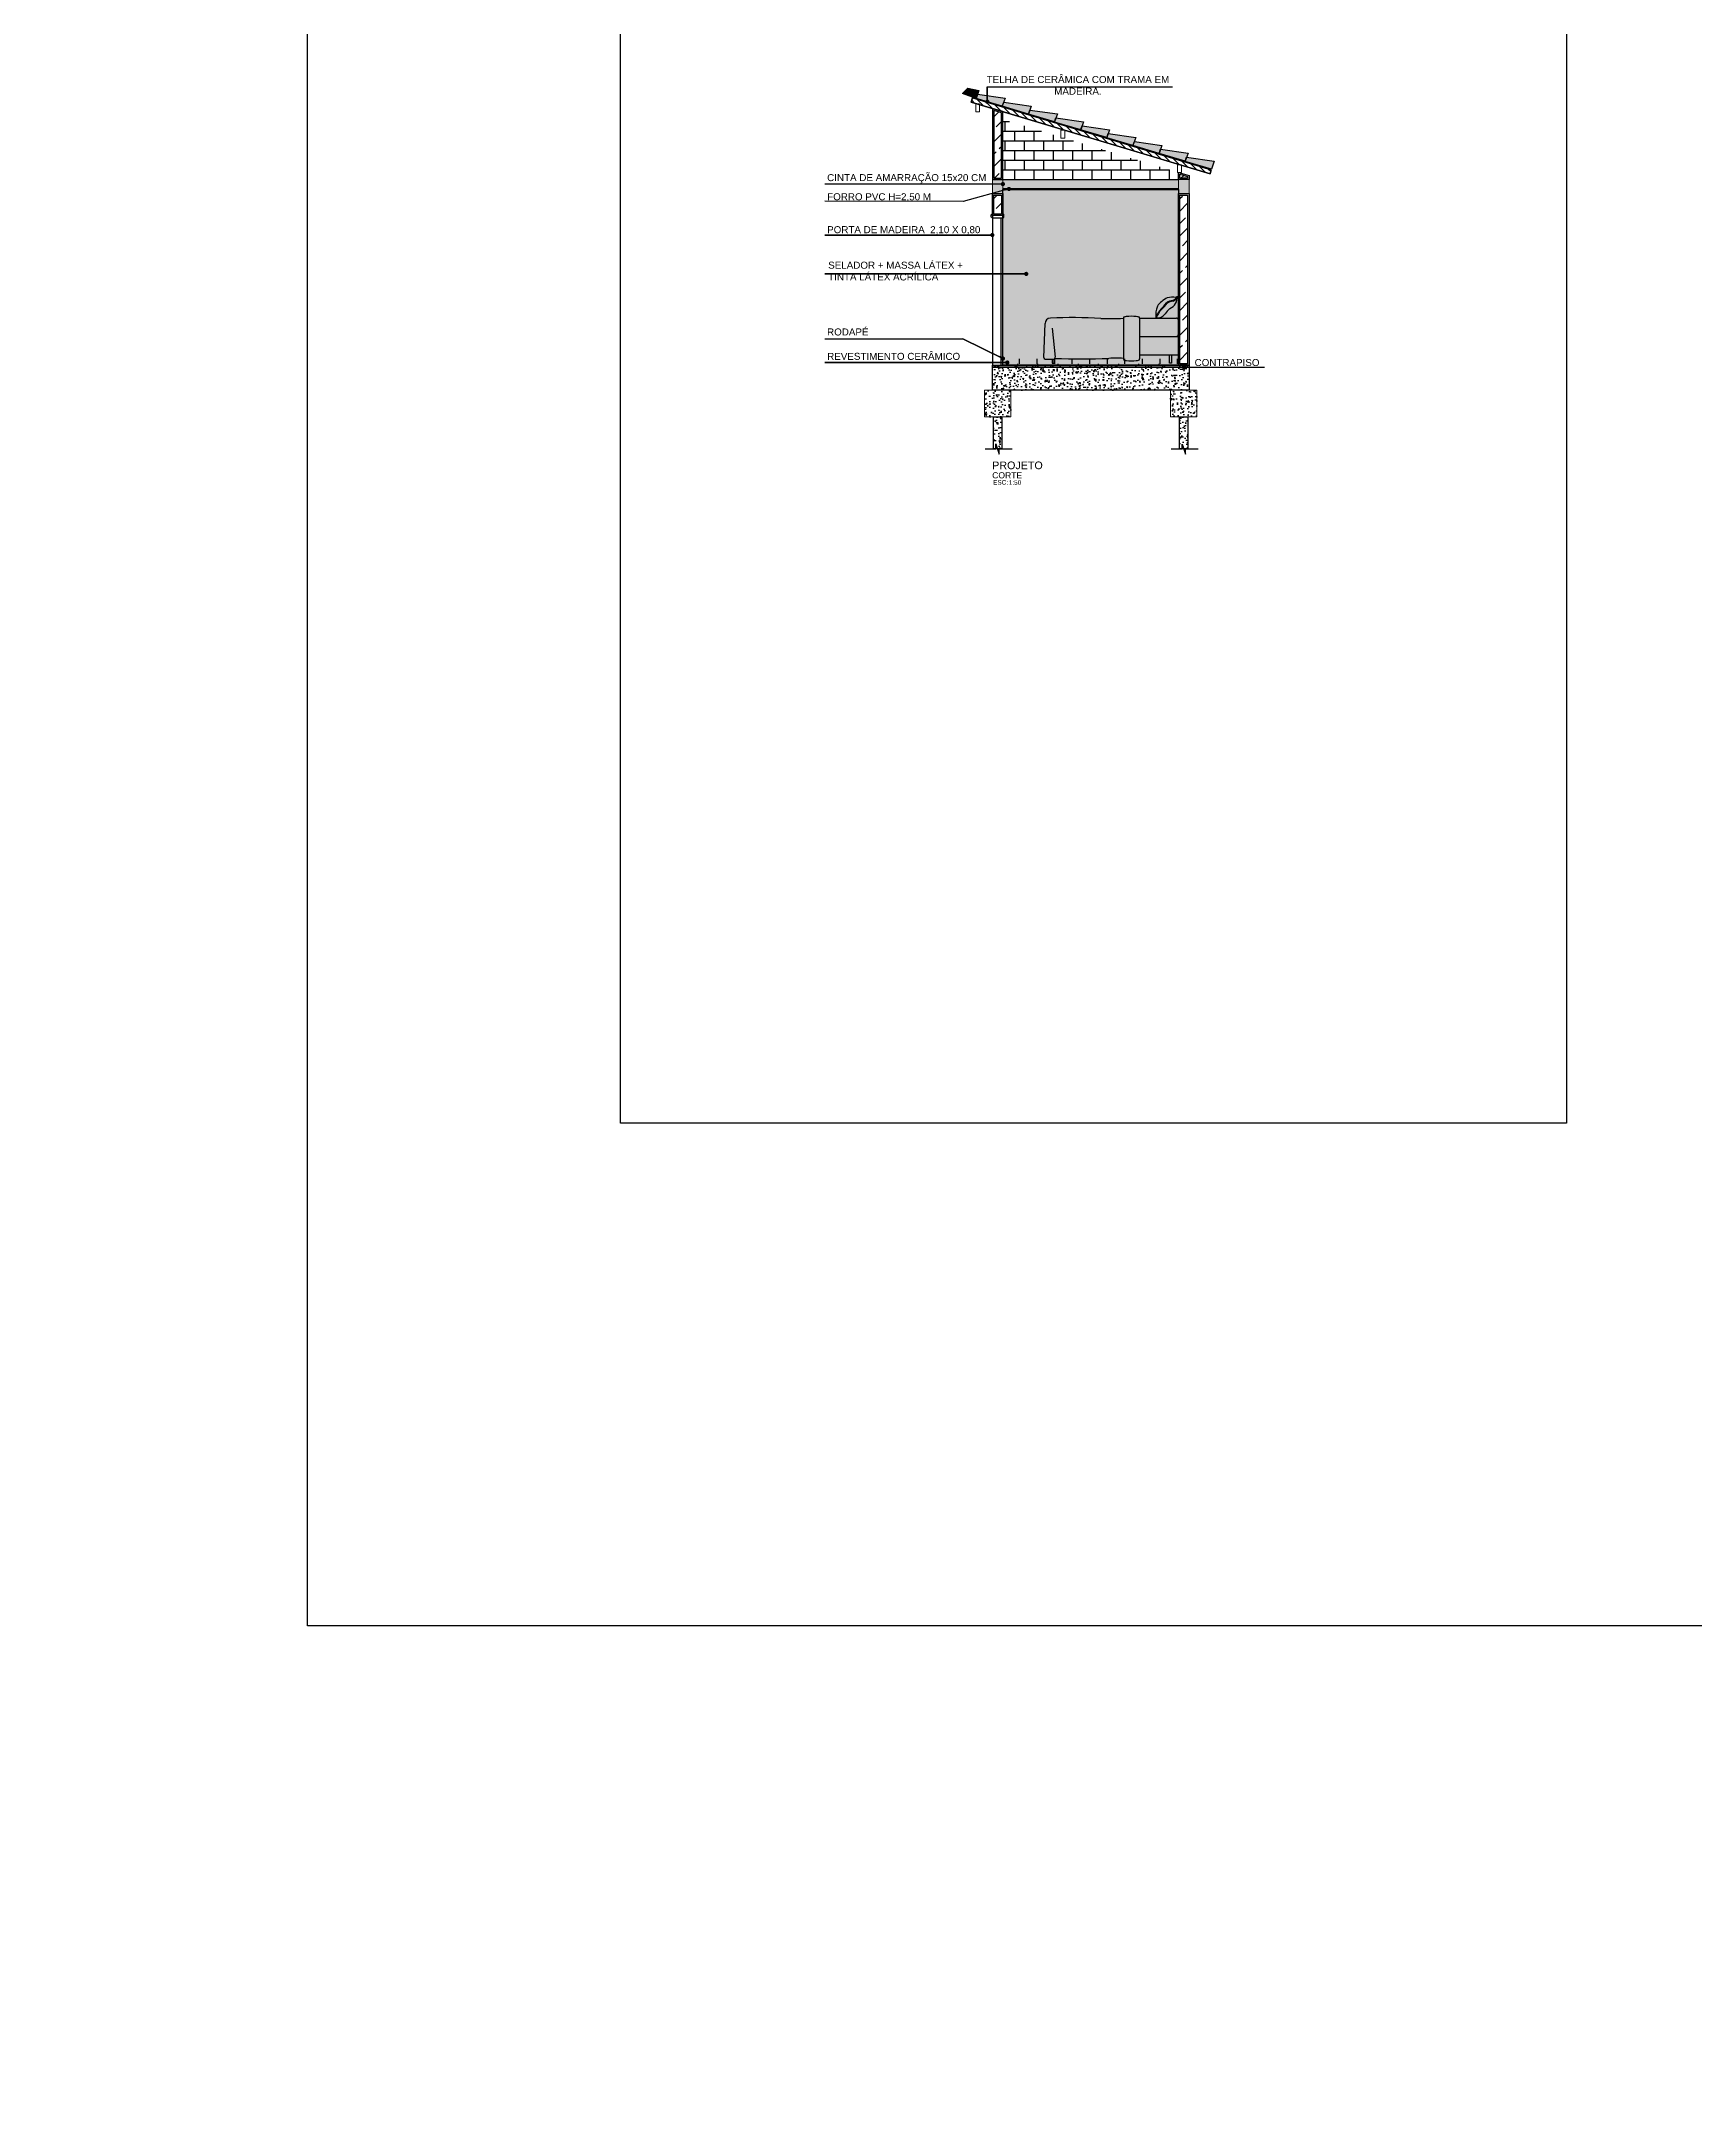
# Model space of a CAD drawing. Header units: inches. Extents: x -413 to -271, y -41 to 11.
# Drawn here: x -412.87 to -389.33, y -35.7 to -6.51 of the extents above; entities that cross this region are included whole.
import ezdxf
from ezdxf.enums import TextEntityAlignment as Align

# ---------------------------------------------------------------- set-up
doc = ezdxf.new("R2010")
doc.units = ezdxf.units.IN
doc.header["$MEASUREMENT"] = 0
doc.layers.get('0').update_dxf_attribs({"color": 8})
for name, color, linetype in [('#_carimbo', 1, 'Continuous'), ('01', 1, 'Continuous'), ('AQ-COTAS - MÓVEIS', 8, 'Continuous'), ('AR-ALV-CRT', 4, 'Continuous'), ('ARQ-ALV-HTC', 251, 'Continuous'), ('ARQ-COTA-25', 12, 'Continuous'), ('ARQ-COTA-50', 1, 'Continuous'), ('ARQ-PIS', 1, 'Continuous'), ('ARQ-PIS-CRT', 3, 'Continuous'), ('ARQ-TAB', 1, 'Continuous'), ('ARQ-TXT-02', 2, 'Continuous'), ('ARQ-TXT-03', 3, 'Continuous'), ('ARQ-TXT-04', 4, 'Continuous'), ('ELE-VT3', 30, 'Continuous'), ('Esquadria', 1, 'Continuous'), ('EST-CNC-HTC', 1, 'Continuous'), ('HATCH', 253, 'Continuous'), ('R- ANOTAÇÕES', 3, 'Continuous'), ('R- ARQ. ALV-CRT', 4, 'Continuous'), ('R- ARQ. FORRO', 2, 'Continuous')]:
    doc.layers.add(name, color=color, linetype=linetype)
for name, color, linetype, lineweight in [('AR-ALV-HTC', 251, 'Continuous', 0), ('Montantes de parede cortina', 7, 'Continuous', 20), ('Paredes', 7, 'Continuous', 20), ('Pilares estruturais', 7, 'Continuous', 20)]:
    doc.layers.add(name, color=color, linetype=linetype, lineweight=lineweight)
doc.styles.add('Annotative', font='arial.ttf')
doc.styles.add('Arial', font='ARIALUNI.ttf')
doc.dimstyles.new('1-75', dxfattribs={"dimtxt": 0.14, "dimasz": 0.06, "dimexe": 0.01, "dimexo": 0.05, "dimgap": 0.05, "dimtad": 1, "dimzin": 4, "dimdsep": 46, "dimtxsty": 'Annotative', "dimblk": 'ARCHTICK', "dimcen": 0.09, "dimclrd": 10, "dimclre": 10, "dimclrt": 2, "dimadec": 0, "dimazin": 0, "dimtfac": 1, "dimtix": 1, "dimtofl": 0, "dimtmove": 0, "dimatfit": 3, "dimldrblk": 'DOT', "dimfxl": 0.1, "dimfxlon": 1, "dimtolj": 1, "dimtzin": 0, "dimarcsym": 0})
pattern_1 = [(50, (-422.519536, -238.69699), (0.071726018, -0.006275213), [0.0075, -0.0825]), (355, (-422.519536, -238.69699), (-0.013875133, 0.075219213), [0.006, -0.066]), (100.451444, (-422.51356, -238.69751), (0.057850885, 0.068944), [0.00637402, -0.070114211]), (46.1842, (-422.51954, -238.67699), (0.106724133, -0.016551928), [0.01125, -0.12375]), (96.635635, (-422.51064, -238.67837), (0.093466195, 0.09741186), [0.009561034, -0.105171376]), (351.184164, (-422.51954, -238.67699), (0.093466195, 0.09741186), [0.009, -0.099]), (21, (-422.509536, -238.68199), (0.059690705, -0.040261889), [0.0075, -0.0825]), (326, (-422.509536, -238.68199), (0.024331533, 0.072515005), [0.006, -0.066]), (71.451445, (-422.50456, -238.68534), (0.084022238, 0.032253115), [0.00637402, -0.070114211]), (37.5, (-422.519536, -238.696987), (0.0012159855, 0.0332893854), [0, -0.0652, 0, -0.067, 0, -0.06625]), (7.5, (-422.519536, -238.696987), (0.026306954, 0.039441171), [0, -0.0382, 0, -0.0637, 0, -0.02525]), (327.5, (-422.541836, -238.696987), (0.0533822436, -0.0022554872), [0, -0.025, 0, -0.078, 0, -0.1035]), (317.5, (-422.551836, -238.696987), (0.058318617, 0.010010498), [0, -0.0325, 0, -0.0518, 0, -0.0735])]
pattern_2 = [(50, (-422.51954, -238.69699), (0.156527246, -0.01369436), [0.0163672, -0.18003924]), (355, (-422.51954, -238.69699), (-0.03027962, 0.16415042), [0.01309376, -0.14403139]), (100.451444, (-422.50649, -238.69813), (0.12624763, 0.15045606), [0.01390998, -0.15300981]), (46.1842, (-422.51954, -238.65334), (0.23290342, -0.03612117), [0.0245508, -0.27005886]), (96.63564, (-422.50013, -238.65635), (0.2039707, 0.2125813), [0.02086499, -0.22951484]), (351.18416, (-422.51954, -238.65334), (0.2039707, 0.2125813), [0.01964064, -0.21604709]), (21, (-422.49771, -238.66425), (0.13026266, -0.08786327), [0.0163672, -0.18003924]), (326, (-422.49771, -238.66425), (0.05309855, 0.15824905), [0.01309376, -0.14403139]), (71.451445, (-422.48686, -238.67157), (0.18336121, 0.07038577), [0.01390998, -0.15300981]), (37.5, (-422.519536, -238.69699), (0.002653638, 0.07264722), [0, -0.142285557, 0, -0.146213685, 0, -0.144576965]), (7.5, (-422.519536, -238.69699), (0.057409502, 0.086072224), [0, -0.083363624, 0, -0.139012116, 0, -0.05510292]), (327.5, (-422.5682, -238.69699), (0.11649574, -0.004922136), [0, -0.054557345, 0, -0.170218917, 0, -0.22586741]), (317.5, (-422.59002, -238.69699), (0.127268357, 0.02184585), [0, -0.07092455, 0, -0.11304282, 0, -0.160398595])]

# ---------------------------------------------------------------- blocks, each defined once
blk = doc.blocks.new('*U508')
at = {"color": 1}
blk.add_line((0.81, 2.1), (0.81, 0), dxfattribs=at)
at = {"color": 0}
for points in [[(0.805, 2.1, -0.414214), (0.795, 2.11), (0.795, 2.14, -0.414214), (0.805, 2.15), (0.81, 2.15), (0.81, 2.1), (0.805, 2.1)], [(0.965, 2.1, 0.414214), (0.975, 2.11), (0.975, 2.14, 0.414214), (0.965, 2.15), (0.96, 2.15), (0.96, 2.1), (0.965, 2.1)]]:
    blk.add_lwpolyline(points, format="xyb", dxfattribs=at)
for points in [[(0.96, 2.13), (0.81, 2.13), (0.81, 2.1), (0.96, 2.1)], [(0.93, 2.1), (0.93, 0), (0.96, 0), (0.96, 2.13)]]:
    blk.add_lwpolyline(points, dxfattribs=at)
blk = doc.blocks.new('_ArchTick')
at = {"color": 0, "linetype": 'ByBlock', "const_width": 0.15}
blk.add_lwpolyline([(-0.5, -0.5), (0.5, 0.5)], dxfattribs=at)
blk = doc.blocks.new('DOT')
at = {"layer": 'AQ-COTAS - MÓVEIS', "color": 0, "linetype": 'ByBlock'}
blk.add_line((-0.5, 0), (-1, 0), dxfattribs=at)
at = {"layer": 'AQ-COTAS - MÓVEIS', "color": 0, "linetype": 'ByBlock', "const_width": 0.5}
blk.add_lwpolyline([(-0.25, 0, 1), (0.25, 0, 1)], format="xyb", close=True, dxfattribs=at)
blk = doc.blocks.new('*U517')
at = {"layer": 'ARQ-TXT-02', "insert": (0.274, 0.204), "char_height": 0.03, "attachment_point": 1, "style": 'Arial'}
blk.add_mtext_dynamic_manual_height_columns('ESC:', width=0.00138, gutter_width=0.25, heights=[0], dxfattribs=at)
at = {"layer": 'ARQ-TXT-02', "style": 'Arial'}
blk.add_attdef('ESCALA', (0.376, 0.173), '', height=0.03, dxfattribs=at)
at = {"layer": 'ARQ-TXT-03', "style": 'Arial'}
blk.add_attdef('DESENHO', (0.268, 0.215), '', height=0.04, dxfattribs=at)
at = {"layer": 'ARQ-TXT-04', "style": 'Arial'}
blk.add_attdef('MATÉRIA', text='', height=0.05, dxfattribs=at).set_placement((0.268, 0.26), align=Align.BOTTOM_LEFT)
blk = doc.blocks.new('Coluna_Estrutural_Retangular_eixo - 40 x 40 cm-2513674-Section 3')
at = {"layer": 'Pilares estruturais'}
for p, q in [((34228, -750), (34228, -350)), ((34628, -350), (34228, -350)), ((34628, -750), (34628, -350)), ((34628, -750), (34228, -750))]:
    blk.add_line(p, q, dxfattribs=at)
blk = doc.blocks.new('Rectangular Mullion - 1_5x5cm madeira-2514742-Section 3')
at = {"layer": 'Montantes de parede cortina'}
for p, q in [((37711, 2965), (37707, 2953)), ((37707, 2953), (37754, 2937)), ((37758, 2948), (37711, 2965)), ((37754, 2937), (37758, 2948))]:
    blk.add_line(p, q, dxfattribs=at)
blk = doc.blocks.new('Rectangular Mullion - 1_5x5cm madeira-2514736-Section 3')
at = {"layer": 'Montantes de parede cortina'}
for p, q in [((37423, 3065), (37419, 3054)), ((37419, 3054), (37466, 3038)), ((37470, 3049), (37423, 3065)), ((37466, 3038), (37470, 3049))]:
    blk.add_line(p, q, dxfattribs=at)
blk = doc.blocks.new('Rectangular Mullion - 6x12 cm-2514772-Section 3')
at = {"layer": 'Montantes de parede cortina'}
for p, q in [((34410, 4033), (34410, 3913)), ((34470, 4033), (34410, 4033)), ((34410, 3913), (34470, 3913)), ((34470, 3913), (34470, 4033))]:
    blk.add_line(p, q, dxfattribs=at)
blk = doc.blocks.new('Rectangular Mullion - 6x12 cm-2514777-Section 3')
at = {"layer": 'Montantes de parede cortina'}
for p, q in [((37054, 3108), (37054, 2988)), ((37114, 3108), (37054, 3108)), ((37114, 2988), (37114, 3108)), ((37054, 2988), (37114, 2988))]:
    blk.add_line(p, q, dxfattribs=at)

msp = doc.modelspace()

# ---------------------------------------------------------------- hatches: boundary and pattern name
at = {"layer": '01', "linetype": 'ByBlock', "true_color": 0xd58a48}
h = msp.add_hatch(color=23, dxfattribs=at)
h.dxf.hatch_style = 1
h.paths.add_polyline_path([(-399.5195, -7.2189), (-399.6781, -7.1882), (-399.7531, -7.2642), (-399.5592, -7.3321)])
h = msp.add_hatch(color=23, dxfattribs=at)
h.dxf.hatch_style = 1
h.paths.add_polyline_path([(-399.147, -7.3292), (-399.5384, -7.2729), (-399.5586, -7.3304), (-399.1867, -7.4424)])
h.paths.add_polyline_path([(-398.7753, -7.4425), (-399.1668, -7.3862), (-399.1865, -7.4425), (-398.8146, -7.5546)])
h.paths.add_polyline_path([(-398.403, -7.5534), (-398.7945, -7.4972), (-398.8146, -7.5546), (-398.4427, -7.6667)])
h.paths.add_polyline_path([(-398.4225, -7.6093), (-398.4426, -7.6667), (-398.0707, -7.7788), (-398.031, -7.6655)])
h.paths.add_polyline_path([(-397.659, -7.7777), (-398.0504, -7.7214), (-398.0705, -7.7788), (-397.6987, -7.8909)])
h.paths.add_polyline_path([(-397.6785, -7.8335), (-397.6987, -7.8909), (-397.3268, -8.003), (-397.2871, -7.8898)])
h.paths.add_polyline_path([(-396.9149, -8.001), (-397.3063, -7.9447), (-397.3268, -8.003), (-397.1408, -8.0591), (-396.9546, -8.1142)])
h.paths.add_polyline_path([(-396.5429, -8.1131), (-396.9344, -8.0568), (-396.9548, -8.1151), (-396.8109, -8.1585), (-396.7688, -8.1712), (-396.5826, -8.2263)])
h.paths.add_polyline_path([(-396.1709, -8.2252), (-396.5624, -8.1689), (-396.5828, -8.2273), (-396.3969, -8.2833), (-396.2106, -8.3385)])
at = {"layer": '01', "linetype": 'ByBlock', "true_color": 0xc4b687}
h = msp.add_hatch(dxfattribs=at)
h.set_pattern_fill('ANSI33', color=43)
h.set_pattern_definition([(45, (-422.51954, -238.69699), (-0.1767767, 0.1767767), []), (45, (-422.34276, -238.69699), (-0.1767767, 0.1767767), [0.125, -0.0625])])
h.paths.add_polyline_path([(-399.1982, -7.5393), (-399.3083, -7.5061), (-399.3083, -8.4679), (-399.1982, -8.4679)])
h.paths.add_polyline_path([(-396.5482, -8.4451), (-396.6582, -8.4119), (-396.6582, -8.4677), (-396.5482, -8.4677)])
h = msp.add_hatch(dxfattribs=at)
h.set_pattern_fill('ANSI33', color=43)
h.set_pattern_definition([(45, (-422.51954, -238.79697), (-0.1767767, 0.1767767), []), (45, (-422.34276, -238.79697), (-0.1767767, 0.1767767), [0.125, -0.0625])])
h.paths.add_polyline_path([(-399.1982, -8.7079), (-399.3082, -8.7079), (-399.3082, -8.9804), (-399.1982, -8.9804)])
h.paths.add_polyline_path([(-396.5482, -8.7079), (-396.6582, -8.7079), (-396.6582, -11.1104), (-396.5482, -11.1104)])
h = msp.add_hatch(color=43, dxfattribs=at)
h.dxf.hatch_style = 1
h.paths.add_polyline_path([(-399.1782, -8.6309), (-399.1782, -11.1304), (-396.6782, -11.1304), (-396.6782, -8.6309)])
at = {"layer": 'AR-ALV-HTC', "ltscale": 0.05}
h = msp.add_hatch(dxfattribs=at)
h.set_pattern_fill('AR-CONC', color=256, scale=0.01)
h.set_pattern_definition(pattern_1)
h.paths.add_polyline_path([(-399.1782, -8.4879), (-399.3282, -8.4879), (-399.3282, -8.6879), (-399.1782, -8.6879)])
h.paths.add_polyline_path([(-396.5282, -8.4879), (-396.6782, -8.4879), (-396.6782, -8.6879), (-396.5282, -8.6879)])
h = msp.add_hatch(dxfattribs=at)
h.set_pattern_fill('AR-CONC', color=256, scale=0.01)
h.set_pattern_definition(pattern_1)
h.paths.add_polyline_path([(-396.6782, -8.4879), (-399.1782, -8.4879), (-399.1782, -8.6149), (-396.6782, -8.6149)])
at = {"layer": 'ARQ-ALV-HTC', "linetype": 'ByBlock', "ltscale": 0.05, "true_color": 0xecc488}
h = msp.add_hatch(dxfattribs=at)
h.set_pattern_fill('ANSI31', color=31, scale=0.5, angle=90)
h.set_pattern_definition([(135, (-1156.27406, -237.20683), (-0.044194174, -0.044194174), [])])
h.paths.add_polyline_path([(-399.611, -7.3257), (-399.6283, -7.3832), (-396.2282, -8.408), (-396.2109, -8.3505)])
at = {"layer": 'ARQ-COTA-50', "linetype": 'ByBlock'}
h = msp.add_hatch(color=256, dxfattribs=at)
h.set_gradient(color1=(147, 149, 152), color2=(247, 171, 174), name='HEMISPHERICAL')
h.paths.add_polyline_path([(-398.5967, -11.0193, 0.3730549), (-398.5768, -11.0426, 0.0413324), (-398.4529, -11.0428, 0.2019709), (-398.4378, -11.0331, 0.023101), (-397.668, -11.033, -0.023101), (-397.4625, -11.033), (-397.4625, -10.4607, -0.0339202), (-397.7845, -10.4639, 0.0266086), (-398.502, -10.4607, 0.4142136), (-398.5782, -10.5369)])
h.paths.add_polyline_path([(-397.2315, -10.4607), (-397.2315, -10.7207), (-396.7082, -10.7207, 0.4142136), (-396.6782, -10.6907), (-396.6782, -10.4907, 0.4142136), (-396.7082, -10.4607)])
h.paths.add_polyline_path([(-397.2315, -10.7207), (-397.2315, -10.9807), (-396.6782, -10.9807), (-396.6782, -10.7207), (-396.7082, -10.7207)])
h.paths.add_polyline_path([(-396.9954, -10.4561, 0.2842405), (-396.8684, -10.4012, -0.0619285), (-396.8031, -10.3218, 0.3065005), (-396.6962, -10.1693, -0.14616), (-396.7557, -10.2176, 0.0926875), (-396.8411, -10.25, -0.0491239), (-396.9185, -10.3355, 0.0910758)])
h.paths.add_polyline_path([(-396.9794, -10.2915, 0.1220177), (-397.0016, -10.4453, -0.0865427), (-396.9254, -10.3285, 0.0501217), (-396.8479, -10.2426, -0.0935247), (-396.7585, -10.2082, 0.1412027), (-396.7051, -10.1649, -0.1816782), (-396.7154, -10.1659, 0.1224299), (-396.8372, -10.1731, 0.1516447)])
edge = h.paths.add_edge_path()
edge.add_arc((-397.2504, -10.4587), 0.019, 353.84143, 443.38418)
edge.add_spline(control_points=[(-397.2463, -10.4401), (-397.258, -10.438), (-397.3146, -10.4277), (-397.384, -10.4265), (-397.4388, -10.4381), (-397.449, -10.4402)], knot_values=[0, 0, 0, 0, 0.0356729, 0.172514, 0.203703, 0.203703, 0.203703, 0.203703], degree=3, periodic=0)
edge.add_arc((-397.4422, -10.4594), 0.0204, 109.35941, 183.50508)
edge.add_line((-397.4625, -10.4607), (-397.4625, -11.0385))
edge.add_arc((-397.4422, -11.0398), 0.0204, 176.49492, 250.64059)
edge.add_spline(control_points=[(-397.449, -11.059), (-397.4388, -11.0612), (-397.384, -11.0727), (-397.3146, -11.0715), (-397.258, -11.0613), (-397.2463, -11.0591)], knot_values=[0, 0, 0, 0, 0.031189, 0.1680301, 0.203703, 0.203703, 0.203703, 0.203703], degree=3, periodic=0)
edge.add_arc((-397.2504, -11.0406), 0.019, 282.23924, 366.15857)
edge.add_line((-397.2315, -11.0385), (-397.2315, -10.4607))
h.paths.add_polyline_path([(-402.642, -17.6109), (-401.5263, -17.6109), (-401.5263, -17.3056), (-402.642, -17.3056)], flags=9)
h.paths.add_polyline_path([(-406.1278, -35.7012), (-403.9652, -35.7012), (-403.9652, -35.4226), (-406.1278, -35.4226)], flags=9)
h.paths.add_polyline_path([(-406.1278, -35.3808), (-403.9652, -35.3808), (-403.9652, -35.1022), (-406.1278, -35.1022)], flags=9)
h.paths.add_polyline_path([(-406.1277, -32.3222), (-405.256, -32.3222), (-405.256, -32.1779), (-406.1277, -32.1779)], flags=9)
h.paths.add_polyline_path([(-409.3737, -35.6021), (-407.5616, -35.6021), (-407.5616, -35.4578), (-409.3737, -35.4578)], flags=9)
h.paths.add_polyline_path([(-406.1182, -33.2707), (-404.0944, -33.2707), (-404.0944, -32.9944), (-406.1182, -32.9944)], flags=9)
h.paths.add_polyline_path([(-409.3712, -35.0183), (-408.7766, -35.0183), (-408.7766, -34.874), (-409.3712, -34.874)], flags=9)
h.paths.add_polyline_path([(-406.1182, -32.8865), (-404.741, -32.8865), (-404.741, -32.7423), (-406.1182, -32.7423)], flags=9)
h.paths.add_polyline_path([(-406.1277, -32.6061), (-405.3537, -32.6061), (-405.3537, -32.4619), (-406.1277, -32.4619)], flags=9)
h.paths.add_polyline_path([(-409.3712, -34.71), (-408.8961, -34.71), (-408.8961, -34.5657), (-409.3712, -34.5657)], flags=9)
h.paths.add_polyline_path([(-409.3833, -34.3918), (-408.669, -34.3918), (-408.669, -34.2475), (-409.3833, -34.2475)], flags=9)
h.paths.add_polyline_path([(-409.3736, -34.081), (-408.4638, -34.081), (-408.4638, -33.9367), (-409.3736, -33.9367)], flags=9)
h.paths.add_polyline_path([(-409.383, -33.7599), (-408.3918, -33.7599), (-408.3918, -33.6157), (-409.383, -33.6157)], flags=9)
h.paths.add_polyline_path([(-409.3833, -33.4931), (-408.4353, -33.4931), (-408.4353, -33.3489), (-409.3833, -33.3489)], flags=9)
h.paths.add_polyline_path([(-406.1155, -34.0882), (-405.07, -34.0882), (-405.07, -33.9439), (-406.1155, -33.9439)], flags=9)
h.paths.add_polyline_path([(-406.1274, -33.7625), (-405.1088, -33.7625), (-405.1088, -33.6183), (-406.1274, -33.6183)], flags=9)
h.paths.add_polyline_path([(-406.1277, -33.4681), (-405.6197, -33.4681), (-405.6197, -33.3238), (-406.1277, -33.3238)], flags=9)
h.paths.add_polyline_path([(-409.3813, -31.7648), (-408.4553, -31.7648), (-408.4553, -31.6206), (-409.3813, -31.6206)], flags=9)
h.paths.add_polyline_path([(-406.1228, -32.0432), (-405.2782, -32.0432), (-405.2782, -31.8989), (-406.1228, -31.8989)], flags=9)
h.paths.add_polyline_path([(-406.1228, -31.7773), (-405.5771, -31.7773), (-405.5771, -31.633), (-406.1228, -31.633)], flags=9)
h.paths.add_polyline_path([(-406.1206, -31.2261), (-405.3684, -31.2261), (-405.3684, -31.0818), (-406.1206, -31.0818)], flags=9)
h.paths.add_polyline_path([(-406.1206, -30.9602), (-405.4389, -30.9602), (-405.4389, -30.8159), (-406.1206, -30.8159)], flags=9)
h.paths.add_polyline_path([(-406.1209, -30.7122), (-405.4121, -30.7122), (-405.4121, -30.568), (-406.1209, -30.568)], flags=9)
h.paths.add_polyline_path([(-406.1209, -30.4463), (-404.9558, -30.4463), (-404.9558, -30.3021), (-406.1209, -30.3021)], flags=9)
h.paths.add_polyline_path([(-406.1282, -30.1804), (-405.6313, -30.1804), (-405.6313, -30.0362), (-406.1282, -30.0362)], flags=9)
h.paths.add_polyline_path([(-409.3813, -32.604), (-408.5368, -32.604), (-408.5368, -32.4598), (-409.3813, -32.4598)], flags=9)
h.paths.add_polyline_path([(-409.3813, -32.3381), (-408.6019, -32.3381), (-408.6019, -32.1938), (-409.3813, -32.1938)], flags=9)
h.paths.add_polyline_path([(-409.3813, -32.0722), (-408.5802, -32.0722), (-408.5802, -31.9279), (-409.3813, -31.9279)], flags=9)
h.paths.add_polyline_path([(-409.381, -31.5078), (-408.2919, -31.5078), (-408.2919, -31.3635), (-409.381, -31.3635)], flags=9)
h.paths.add_polyline_path([(-409.3813, -30.9781), (-408.9876, -30.9781), (-408.9876, -30.8339), (-409.3813, -30.8339)], flags=9)
h.paths.add_polyline_path([(-409.3834, -30.7122), (-408.468, -30.7122), (-408.468, -30.568), (-409.3834, -30.568)], flags=9)
h.paths.add_polyline_path([(-409.3834, -30.4463), (-408.5495, -30.4463), (-408.5495, -30.3021), (-409.3834, -30.3021)], flags=9)
h.paths.add_polyline_path([(-409.3784, -30.1804), (-408.4142, -30.1804), (-408.4142, -30.0362), (-409.3784, -30.0362)], flags=9)
h.paths.add_polyline_path([(-409.3834, -29.9157), (-408.9027, -29.9157), (-408.9027, -29.7714), (-409.3834, -29.7714)], flags=9)
h.paths.add_polyline_path([(-406.1183, -34.7509), (-404.1742, -34.7509), (-404.1742, -34.4723), (-406.1183, -34.4723)], flags=9)
h.paths.add_polyline_path([(-406.1278, -35.0608), (-403.9652, -35.0608), (-403.9652, -34.7822), (-406.1278, -34.7822)], flags=9)
h.paths.add_polyline_path([(-409.3838, -33.2017), (-407.1209, -33.2017), (-407.1209, -33.0574), (-409.3838, -33.0574)], flags=9)
h.paths.add_polyline_path([(-409.3842, -32.8929), (-407.9258, -32.8929), (-407.9258, -32.7487), (-409.3842, -32.7487)], flags=9)
h.paths.add_polyline_path([(-406.1278, -34.4561), (-403.9519, -34.4561), (-403.9519, -34.1775), (-406.1278, -34.1775)], flags=9)
h.paths.add_polyline_path([(-409.3737, -35.2938), (-407.4313, -35.2938), (-407.4313, -35.1495), (-409.3737, -35.1495)], flags=9)
h.paths.add_polyline_path([(-406.1228, -31.579), (-403.9253, -31.579), (-403.9253, -31.3028), (-406.1228, -31.3028)], flags=9)
h.paths.add_polyline_path([(-409.374, -31.3029), (-407.8689, -31.3029), (-407.8689, -31.0408), (-409.374, -31.0408)], flags=9)
h.paths.add_polyline_path([(-406.1155, -29.9752), (-404.5158, -29.9752), (-404.5158, -29.7131), (-406.1155, -29.7131)], flags=9)
h.paths.add_polyline_path([(-409.9759, -29.612), (-409.1649, -29.612), (-409.1649, -29.4372), (-409.9759, -29.4372)], flags=9)
h.paths.add_polyline_path([(-403.6935, -22.0342), (-402.0799, -22.0342), (-402.0799, -21.6691), (-403.6935, -21.6691)], flags=9)
h.paths.add_polyline_path([(-403.3798, -22.305), (-403.247, -22.305), (-403.247, -22.0907), (-403.3798, -22.0907)], flags=9)
h.paths.add_polyline_path([(-407.1128, -17.2079), (-406.1731, -17.2079), (-406.1731, -16.9027), (-407.1128, -16.9027)], flags=9)
h.paths.add_polyline_path([(-412.8721, -17.3671), (-411.9372, -17.3671), (-411.9372, -17.0619), (-412.8721, -17.0619)], flags=9)
h.paths.add_polyline_path([(-412.0388, -22.0185), (-410.4356, -22.0185), (-410.4356, -21.6533), (-412.0388, -21.6533)], flags=9)
h.paths.add_polyline_path([(-408.4846, -22.0318), (-406.8817, -22.0318), (-406.8817, -21.6667), (-408.4846, -21.6667)], flags=9)
h.paths.add_polyline_path([(-407.7166, -22.2213), (-407.5838, -22.2213), (-407.5838, -22.007), (-407.7166, -22.007)], flags=9)
h.paths.add_polyline_path([(-411.3098, -22.1528), (-411.177, -22.1528), (-411.177, -21.9385), (-411.3098, -21.9385)], flags=9)
at = {"layer": 'ARQ-PIS-CRT', "linetype": 'ByBlock', "ltscale": 0.05, "true_color": 0x939598}
h = msp.add_hatch(dxfattribs=at)
h.set_pattern_fill('ANSI37', color=252, scale=2.3, angle=135)
h.set_pattern_definition([(180, (-992.94126, -84.48139), (0, -0.2875), []), (270, (-992.94126, -84.48139), (0.2875, -3e-17), [])])
h.paths.add_polyline_path([(-396.6782, -11.1104), (-399.1782, -11.1104), (-399.1782, -11.1304), (-396.6782, -11.1304)])
h.paths.add_polyline_path([(-396.6782, -11.1104), (-396.6782, -11.1304)], flags=0)
h.paths.add_polyline_path([(-396.6782, -11.1104), (-396.6782, -11.1304)], flags=17)
at = {"layer": 'EST-CNC-HTC', "linetype": 'ByBlock', "ltscale": 0.05, "true_color": 0x636466}
h = msp.add_hatch(dxfattribs=at)
h.set_pattern_fill('AR-CONC', color=251, scale=0.02)
h.set_pattern_definition([(50, (-1155.89392, -237.68549), (0.143452037, -0.012550427), [0.015, -0.165]), (355, (-1155.89392, -237.68549), (-0.027750267, 0.150438427), [0.012, -0.132]), (100.451444, (-1155.88197, -237.68653), (0.11570177, 0.137887998), [0.012748038, -0.140228422]), (46.1842, (-1155.89392, -237.64549), (0.213448266, -0.033103856), [0.0225, -0.2475]), (96.635635, (-1155.87614, -237.64825), (0.18693239, 0.19482372), [0.01912207, -0.21034275]), (351.184164, (-1155.89392, -237.64549), (0.18693239, 0.19482372), [0.018, -0.198]), (21, (-1155.87392, -237.65549), (0.11938141, -0.080523778), [0.015, -0.165]), (326, (-1155.87392, -237.65549), (0.048663066, 0.14503001), [0.012, -0.132]), (71.451445, (-1155.86397, -237.6622), (0.168044475, 0.06450623), [0.012748038, -0.140228422]), (37.5, (-1155.893923, -237.685486), (0.002431971, 0.0665787708), [0, -0.1304, 0, -0.134, 0, -0.1325]), (7.5, (-1155.89392, -237.685486), (0.0526139075, 0.0788823424), [0, -0.0764, 0, -0.1274, 0, -0.0505]), (327.5, (-1155.938523, -237.685486), (0.1067644872, -0.0045109743), [0, -0.05, 0, -0.156, 0, -0.207]), (317.5, (-1155.95852, -237.68549), (0.116637234, 0.020020996), [0, -0.065, 0, -0.1036, 0, -0.147])])
h.paths.add_polyline_path([(-399.3282, -11.1304), (-399.3282, -11.1604), (-396.5282, -11.1604), (-396.5282, -11.1304)])
h = msp.add_hatch(dxfattribs=at)
h.set_pattern_fill('AR-CONC', color=251, scale=0.021823)
h.set_pattern_definition([(50, (-2050.37684, -511.5551), (0.156527246, -0.01369436), [0.016367204, -0.18003924]), (355, (-2050.37684, -511.5551), (-0.030279618, 0.164150424), [0.013093763, -0.144031392]), (100.451444, (-2050.3638, -511.55624), (0.126247628, 0.150456063), [0.013909983, -0.153009809]), (46.1842, (-2050.37684, -511.51145), (0.232903415, -0.03612117), [0.024550805, -0.27005886]), (96.635635, (-2050.35743, -511.51446), (0.203970698, 0.2125813), [0.020864986, -0.229514843]), (351.184164, (-2050.37684, -511.51145), (0.203970698, 0.2125813), [0.019640644, -0.216047088]), (21, (-2050.35501, -511.52237), (0.130262657, -0.087863271), [0.016367204, -0.18003924]), (326, (-2050.35501, -511.52237), (0.053098554, 0.158249046), [0.013093763, -0.144031392]), (71.451445, (-2050.34416, -511.52969), (0.183361209, 0.070385774), [0.013909982, -0.153009809]), (37.5, (-2050.37684, -511.5551), (0.0026536377, 0.0726472197), [0, -0.1422855565, 0, -0.1462136854, 0, -0.144576965]), (7.5, (-2050.37684, -511.5551), (0.0574095024, 0.0860722238), [0, -0.0833636236, 0, -0.1390121158, 0, -0.0551029187]), (327.5, (-2050.4255, -511.5551), (0.1164957399, -0.0049221357), [0, -0.0545573453, 0, -0.1702189173, 0, -0.2258674095]), (317.5, (-2050.44733, -511.5551), (0.127268357, 0.0218458483), [0, -0.070924549, 0, -0.1130428194, 0, -0.160398595])])
h.paths.add_polyline_path([(-399.3282, -11.4877), (-396.5282, -11.4877), (-396.5282, -11.1604), (-399.3282, -11.1604)])
h = msp.add_hatch(dxfattribs=at)
h.set_pattern_fill('AR-CONC', color=251, scale=0.021823)
h.set_pattern_definition(pattern_2)
h.paths.add_polyline_path([(-399.0653, -11.4877), (-399.4412, -11.4877), (-399.4412, -11.8635), (-399.0653, -11.8635)])
h.paths.add_polyline_path([(-396.4153, -11.4877), (-396.7912, -11.4877), (-396.7912, -11.8635), (-396.4153, -11.8635)])
h = msp.add_hatch(dxfattribs=at)
h.set_pattern_fill('AR-CONC', color=251, scale=0.021823)
h.set_pattern_definition(pattern_2)
h.paths.add_polyline_path([(-399.312, -11.8635), (-399.1945, -11.8635), (-399.1945, -12.3203), (-399.312, -12.3203)])
h.paths.add_polyline_path([(-396.662, -11.8635), (-396.5445, -11.8635), (-396.5445, -12.3203), (-396.662, -12.3203)])
at = {"layer": 'HATCH', "linetype": 'ByBlock', "true_color": 0x636466}
h = msp.add_hatch(dxfattribs=at)
h.set_pattern_fill('NET', color=251, scale=2)
h.set_pattern_definition([(0, (-992.94126, -77.88407), (0, 0.25), []), (90, (-992.94126, -77.88407), (-0.25, 2e-17), [])])
h.paths.add_polyline_path([(-399.1782, -11.0404), (-399.1782, -11.1104), (-396.6782, -11.1104), (-396.6782, -11.0404)])
at = {"layer": 'R- ARQ. ALV-CRT', "ltscale": 0.5, "true_color": 0xf1eb1f}
h = msp.add_hatch(dxfattribs=at)
h.set_pattern_fill('ANSI31', color=2, scale=0.15, angle=46)
h.set_pattern_definition([(91, (-989.651256, -84.599213), (-0.0187471443, -0.0003272326), [])])
h.paths.add_polyline_path([(-396.6782, -8.6304), (-396.6782, -8.6154), (-399.1782, -8.6154), (-399.1782, -8.6304)])
h.paths.add_polyline_path([(-396.6782, -8.6303), (-396.6782, -8.6153), (-396.6782, -8.6154), (-396.6782, -8.6304)])
at = {"layer": 'R- ARQ. FORRO', "linetype": 'ByBlock', "true_color": 0x636466}
h = msp.add_hatch(dxfattribs=at)
h.set_pattern_fill('BRICK', color=251, scale=0.55)
h.set_pattern_definition([(0, (-422.51954, -238.79685), (0, 0.1375), []), (90, (-422.51954, -238.79685), (-0.275, 2e-17), [0.1375, -0.1375]), (90, (-422.38204, -238.79685), (-0.275, 2e-17), [-0.1375, 0.1375])])
h.paths.add_polyline_path([(-396.6782, -8.4878), (-396.6782, -8.3851), (-399.1782, -7.6315), (-399.1782, -8.4878)])

# ---------------------------------------------------------------- linework, layer by layer
at = {"layer": '#_carimbo', "color": 240, "linetype": 'ByBlock', "true_color": 0xed1f24}
msp.add_line((-401.715, -10.7562), (-399.7474, -10.7562), dxfattribs=at)
at = {"layer": '#_carimbo', "color": 4, "linetype": 'ByBlock'}
for points in [[(-399.3282, -8.4879), (-399.1782, -8.4879), (-399.1782, -7.5188), (-399.3283, -7.4736), (-399.3283, -8.4879)], [(-399.3282, -11.1304), (-396.5282, -11.1304)]]:
    msp.add_lwpolyline(points, dxfattribs=at)
for points in [[(-399.3083, -8.4679), (-399.1982, -8.4679), (-399.1982, -7.5393), (-399.3083, -7.5061)], [(-396.5282, -8.4301), (-396.5282, -8.4879), (-396.6782, -8.4879), (-396.6782, -8.3849)], [(-396.5482, -8.4451), (-396.5482, -8.4677), (-396.6582, -8.4677), (-396.6582, -8.4119)], [(-399.3282, -8.6879), (-399.1782, -8.6879), (-399.1782, -9.0004), (-399.3282, -9.0004)], [(-399.3082, -8.7079), (-399.1982, -8.7079), (-399.1982, -8.9804), (-399.3082, -8.9804)], [(-396.6782, -8.6879), (-396.5282, -8.6879), (-396.5282, -11.1304), (-396.6782, -11.1304)], [(-396.6582, -8.7079), (-396.5482, -8.7079), (-396.5482, -11.1104), (-396.6582, -11.1104)]]:
    msp.add_lwpolyline(points, close=True, dxfattribs=at)
at = {"color": 0}
for p, q in [((-397.4625, -10.4607), (-397.4625, -11.0385)), ((-397.2315, -10.4607), (-396.7082, -10.4607)), ((-397.2315, -10.4607), (-397.2315, -11.0385)), ((-396.6782, -10.4907), (-396.6782, -10.6907)), ((-398.5967, -11.0193), (-398.5782, -10.5369)), ((-398.4774, -10.6042), (-398.434, -11.016)), ((-397.2315, -10.7207), (-396.7082, -10.7207)), ((-396.7082, -10.7207), (-396.6782, -10.7207)), ((-396.6782, -10.7207), (-396.6782, -10.9807)), ((-397.2315, -10.9807), (-396.6782, -10.9807))]:
    msp.add_line(p, q, dxfattribs=at)
for points in [[(-399.6781, -7.1882), (-399.5195, -7.2189), (-399.5592, -7.3321), (-399.7531, -7.2642)], [(-399.147, -7.3292), (-399.1867, -7.4424), (-399.5592, -7.3321), (-399.5384, -7.2729)], [(-399.147, -7.3292), (-399.1867, -7.4424), (-399.5592, -7.3321), (-399.5384, -7.2729)], [(-398.7753, -7.4425), (-398.815, -7.5557), (-399.1876, -7.4454), (-399.1668, -7.3862)], [(-398.7748, -7.4414), (-398.8145, -7.5546), (-399.187, -7.4443), (-399.1663, -7.3851)], [(-398.403, -7.5534), (-398.4427, -7.6667), (-398.8152, -7.5564), (-398.7945, -7.4972)], [(-398.4029, -7.5535), (-398.4426, -7.6667), (-398.8151, -7.5564), (-398.7944, -7.4972)], [(-398.031, -7.6655), (-398.0707, -7.7788), (-398.4433, -7.6685), (-398.4225, -7.6093)], [(-398.031, -7.6655), (-398.0707, -7.7788), (-398.4433, -7.6685), (-398.4225, -7.6093)], [(-397.659, -7.7777), (-397.6987, -7.8909), (-398.0712, -7.7806), (-398.0504, -7.7214)], [(-397.659, -7.7777), (-397.6987, -7.8909), (-398.0712, -7.7806), (-398.0504, -7.7214)], [(-397.2871, -7.8898), (-397.3268, -8.003), (-397.6993, -7.8927), (-397.6785, -7.8335)], [(-397.2871, -7.8898), (-397.3268, -8.003), (-397.6993, -7.8927), (-397.6785, -7.8335)], [(-396.9151, -8.0019), (-396.9548, -8.1151), (-397.3273, -8.0048), (-397.3066, -7.9456)], [(-396.9149, -8.001), (-396.9546, -8.1142), (-397.3271, -8.0039), (-397.3063, -7.9447)], [(-396.5429, -8.1131), (-396.5826, -8.2263), (-396.9551, -8.116), (-396.9344, -8.0568)], [(-396.1709, -8.2252), (-396.2106, -8.3385), (-396.5831, -8.2281), (-396.5624, -8.1689)]]:
    msp.add_lwpolyline(points, close=True)
msp.add_lwpolyline([(-398.4782, -11.0444), (-398.4782, -11.1007), (-398.4482, -11.1007), (-398.4482, -11.0414)], dxfattribs=at)
msp.add_lwpolyline([(-396.8082, -10.9807), (-396.7782, -10.9807), (-396.7782, -11.1007), (-396.8082, -11.1007)], close=True, dxfattribs=at)
for centre, radius, start, end in [((-396.7176, -10.4613), 0.3121, 112.54972, 147.04133), ((-396.7119, -10.4621), 0.2582, 100.28563, 121.56474), ((-396.762, -10.4145), 0.2529, 78.90398, 107.3132), ((-396.8623, -10.1665), 0.1661, 290.87142, 6.03246), ((-396.8068, -10.0939), 0.1241, 292.67787, 325.06921), ((-396.8068, -10.0939), 0.1339, 292.67787, 325.70842), ((-396.7116, -10.1517), 0.0147, 255.41945, 10.35873), ((-398.502, -10.5369), 0.0762, 90, 180), ((-398.1737, -17.1995), 6.7468, 86.69236, 92.78915), ((-397.6474, -8.0924), 2.3755, 266.69236, 274.46332), ((-397.4422, -10.4594), 0.0204, 109.35941, 183.50508), ((-397.2504, -10.4587), 0.019, 353.84143, 77.76076), ((-396.6802, -10.4131), 0.323, 157.89455, 187.50647), ((-396.6287, -10.6052), 0.4057, 137.03499, 156.7903), ((-396.9763, -10.3259), 0.1316, 259.44946, 325.10954), ((-396.6287, -10.6052), 0.3959, 137.03499, 157.88055), ((-397.3138, -9.8996), 0.5786, 312.18247, 323.54566), ((-397.3138, -9.8996), 0.5884, 312.18247, 323.54566), ((-396.5164, -10.6239), 0.4166, 133.49782, 147.67268), ((-396.7119, -10.4621), 0.2484, 100.28563, 121.56474), ((-396.7082, -10.4907), 0.03, 0, 90), ((-396.7082, -10.6907), 0.03, 270, 0), ((-398.5733, -11.0195), 0.0234, 179.58754, 261.42065), ((-398.5141, -10.2947), 0.7506, 265.21167, 274.67897), ((-398.4568, -11.02), 0.0231, 279.78695, 9.77117), ((-398.0537, -2.7072), 8.3348, 267.35842, 272.65185), ((-397.5651, -13.2555), 2.2249, 87.35842, 92.65185), ((-397.4422, -11.0398), 0.0204, 176.49492, 250.64059), ((-397.2504, -11.0406), 0.019, 282.23924, 6.15857)]:
    msp.add_arc(centre, radius, start, end, dxfattribs=at)
for points in [[(-397.449, -10.4402), (-397.4183, -10.4342), (-397.2815, -10.4341), (-397.2463, -10.4401)], [(-397.449, -11.059), (-397.4183, -11.065), (-397.2815, -11.0651), (-397.2463, -11.0591)]]:
    msp.add_spline(points, degree=3, dxfattribs=at)
at = {"layer": '01', "color": 43, "linetype": 'ByBlock', "true_color": 0xc4b687}
msp.add_lwpolyline([(-399.1782, -8.6309), (-396.6782, -8.6309), (-396.6782, -11.1304), (-399.1782, -11.1304)], close=True, dxfattribs=at)
at = {"layer": 'AR-ALV-CRT', "color": 3, "linetype": 'ByBlock', "lineweight": 18}
for points in [[(-399.3282, -8.6879), (-399.3282, -8.4879), (-399.1782, -8.4879), (-399.1782, -8.6879), (-399.3282, -8.6879)], [(-399.1782, -8.6149), (-399.1782, -8.4879), (-396.6782, -8.4879), (-396.6782, -8.6149), (-399.1782, -8.6149)], [(-396.5282, -8.6879), (-396.5282, -8.4879), (-396.6782, -8.4879), (-396.6782, -8.6879), (-396.5282, -8.6879)]]:
    msp.add_lwpolyline(points, dxfattribs=at)
at = {"layer": 'ARQ-ALV-HTC', "color": 31, "linetype": 'ByBlock', "ltscale": 0.05, "true_color": 0xecc488}
for points in [[(-399.6283, -7.3832), (-396.2282, -8.408), (-396.2109, -8.3505), (-399.611, -7.3257)], [(-396.8282, -8.2271), (-399.6283, -7.3832), (-399.611, -7.3257), (-396.8109, -8.1697), (-396.2109, -8.3505), (-396.2282, -8.408)]]:
    msp.add_lwpolyline(points, close=True, dxfattribs=at)
at = {"layer": 'ARQ-PIS', "color": 4, "linetype": 'ByBlock'}
msp.add_lwpolyline([(-404.6233, -1.8439), (-391.1557, -1.8439), (-391.1557, -21.9212), (-404.6233, -21.9212)], close=True, dxfattribs=at)
at = {"layer": 'ARQ-TAB', "color": 230, "linetype": 'ByBlock'}
msp.add_lwpolyline([(-399.3282, -8.6879), (-399.3282, -11.1604)], dxfattribs=at)
at = {"layer": 'ELE-VT3', "linetype": 'ByBlock'}
msp.add_lwpolyline([(-409.0768, 11.3755), (-271.3816, 11.3755), (-271.3816, -29.078), (-409.0768, -29.078)], close=True, dxfattribs=at)
at = {"layer": 'EST-CNC-HTC', "color": 251, "linetype": 'ByBlock', "ltscale": 0.05, "true_color": 0x636466}
for points in [[(-399.3282, -11.1304), (-396.5282, -11.1304), (-396.5282, -11.1604), (-399.3282, -11.1604), (-399.3282, -11.1304)], [(-399.4315, -12.3203), (-399.2782, -12.3203), (-399.2782, -12.2533), (-399.2301, -12.3955), (-399.2301, -12.3203), (-399.0483, -12.3203)], [(-396.7815, -12.3203), (-396.6282, -12.3203), (-396.6282, -12.2533), (-396.5801, -12.3955), (-396.5801, -12.3203), (-396.3983, -12.3203)]]:
    msp.add_lwpolyline(points, dxfattribs=at)
for points in [[(-399.3282, -11.1604), (-396.5282, -11.1604), (-396.5282, -11.4877), (-399.3282, -11.4877)], [(-399.312, -11.8635), (-399.1945, -11.8635), (-399.1945, -12.3203), (-399.312, -12.3203)], [(-396.662, -11.8635), (-396.5445, -11.8635), (-396.5445, -12.3203), (-396.662, -12.3203)]]:
    msp.add_lwpolyline(points, close=True, dxfattribs=at)
at = {"layer": 'Paredes'}
for p, q in [((-396.8531, -8.1452), (-396.8532, -8.1441)), ((-396.8525, -8.1593), (-396.8528, -8.1531))]:
    msp.add_line(p, q, dxfattribs=at)
at = {"layer": 'R- ANOTAÇÕES', "color": 240, "true_color": 0xed1f24}
msp.add_line((-399.4007, -7.1692), (-396.7645, -7.1692), dxfattribs=at)

# ---------------------------------------------------------------- block references
at = {"layer": 'ARQ-COTA-25', "ltscale": 0.0019, "transparency": 33554687, "xscale": 2.182293811436701, "yscale": 2.182293811436701, "zscale": 2.182293811436701}
msp.add_blockref('*U517', (-399.9153, -13.2109), dxfattribs=at).add_auto_attribs({'ESCALA': '1:50', 'DESENHO': 'CORTE', 'MATÉRIA': 'PROJETO'})
at = {"layer": 'Esquadria'}
msp.add_blockref('*U508', (-400.1382, -11.1304), dxfattribs=at)
at = {"layer": 'EST-CNC-HTC', "color": 251, "linetype": 'ByBlock', "ltscale": 0.05, "true_color": 0x636466, "xscale": -0.00093952117021, "yscale": 0.00093952117021, "zscale": 0.00093952117021}
msp.add_blockref('Coluna_Estrutural_Retangular_eixo - 40 x 40 cm-2513674-Section 3', (-366.9076, -11.1589), dxfattribs=at)
at = {"layer": 'Montantes de parede cortina', "xscale": 0.00093952117021, "yscale": 0.00093952117021, "zscale": 0.00093952117021, "rotation": 2.516862565416032}
for name, p in [('Rectangular Mullion - 1_5x5cm madeira-2514736-Section 3', (-434.5843, -11.7429)), ('Rectangular Mullion - 1_5x5cm madeira-2514736-Section 3', (-434.2964, -11.8297)), ('Rectangular Mullion - 1_5x5cm madeira-2514736-Section 3', (-433.9951, -11.9205)), ('Rectangular Mullion - 1_5x5cm madeira-2514736-Section 3', (-433.7027, -12.0086)), ('Rectangular Mullion - 1_5x5cm madeira-2514736-Section 3', (-433.3879, -12.1035)), ('Rectangular Mullion - 1_5x5cm madeira-2514736-Section 3', (-433.1, -12.1903)), ('Rectangular Mullion - 1_5x5cm madeira-2514736-Section 3', (-432.8032, -12.2798)), ('Rectangular Mullion - 1_5x5cm madeira-2514736-Section 3', (-432.4973, -12.3719)), ('Rectangular Mullion - 1_5x5cm madeira-2514736-Section 3', (-432.2005, -12.4614)), ('Rectangular Mullion - 1_5x5cm madeira-2514736-Section 3', (-431.8946, -12.5536)), ('Rectangular Mullion - 1_5x5cm madeira-2514736-Section 3', (-431.5978, -12.6431)), ('Rectangular Mullion - 1_5x5cm madeira-2514742-Section 3', (-431.5978, -12.6431))]:
    msp.add_blockref(name, p, dxfattribs=at)
at = {"layer": 'Montantes de parede cortina', "xscale": 0.00093952117021, "yscale": 0.00093952117021, "zscale": 0.00093952117021}
for name, p in [('Rectangular Mullion - 6x12 cm-2514772-Section 3', (-431.8945, -11.1998)), ('Rectangular Mullion - 6x12 cm-2514777-Section 3', (-433.1676, -10.7042)), ('Rectangular Mullion - 6x12 cm-2514777-Section 3', (-431.5067, -11.196))]:
    msp.add_blockref(name, p, dxfattribs=at)
at = {"layer": 'Pilares estruturais', "xscale": 0.00093952117021, "yscale": 0.00093952117021, "zscale": 0.00093952117021}
msp.add_blockref('Coluna_Estrutural_Retangular_eixo - 40 x 40 cm-2513674-Section 3', (-428.9489, -11.1589), dxfattribs=at)

# ---------------------------------------------------------------- texts
at = {"layer": 'AR-ALV-CRT', "color": 2, "char_height": 0.1, "attachment_point": 2, "style": 'Arial'}
for s, width, heights, insert in [('TELHA DE CERÂMICA COM TRAMA EM MADEIRA.', 2.738572, [0], (-398.1097, -7.0125)), ('CINTA DE AMARRAÇÃO 15x20 CM ', 2.746554, [0.8017], (-400.5467, -8.4097)), ('FORRO PVC H=2,50 M ', 1.584745, [0.2615], (-400.9406, -8.6821)), ('PORTA DE MADEIRA  2,10 X 0,80', 3.459545, [0], (-400.5896, -9.1509)), ('\\pxql;SELADOR + MASSA LÁTEX + TINTA LÁTEX ACRÍLICA', 2.239268, [0], (-400.5457, -9.6568)), ('RODAPÉ ', 1.504979, [0], (-401.386, -10.607)), ('REVESTIMENTO CERÂMICO', 2.503203, [0], (-400.733, -10.9545)), ('CONTRAPISO ', 1.584745, [0], (-395.9869, -11.0428))]:
    msp.add_mtext_dynamic_manual_height_columns(s, width=width, gutter_width=0.35, heights=heights, dxfattribs=dict(at, insert=insert))

# ---------------------------------------------------------------- leaders
at = {"layer": '#_carimbo', "color": 240, "linetype": 'ByBlock', "true_color": 0xed1f24}
msp.add_leader([(-399.1782, -11.0352), (-399.7474, -10.7562), (-399.1782, -11.0352)], dimstyle='1-75', override={"dimscale": 1, "dimtad": 0, "dimldrblk": 'DOT'}, dxfattribs=at)
at = {"layer": 'R- ANOTAÇÕES'}
for points in [[(-399.4007, -7.3791), (-399.4007, -7.1692), (-399.4007, -7.3791)], [(-399.1782, -8.5514), (-399.601, -8.5514), (-401.7138, -8.5514)], [(-399.0917, -8.6209), (-399.7447, -8.8007), (-401.7138, -8.796)], [(-399.3282, -9.277), (-401.715, -9.277), (-399.3282, -9.277)], [(-398.8455, -9.8306), (-401.715, -9.8306), (-398.8455, -9.8306)], [(-399.1152, -11.0928), (-401.715, -11.0928), (-399.1152, -11.0928)], [(-396.5952, -11.1604), (-396.1606, -11.1606), (-395.4553, -11.1606)]]:
    msp.add_leader(points, dimstyle='1-75', override={"dimscale": 1, "dimtad": 0, "dimldrblk": 'DOT'}, dxfattribs=at)

doc.saveas('drawing.dxf')
